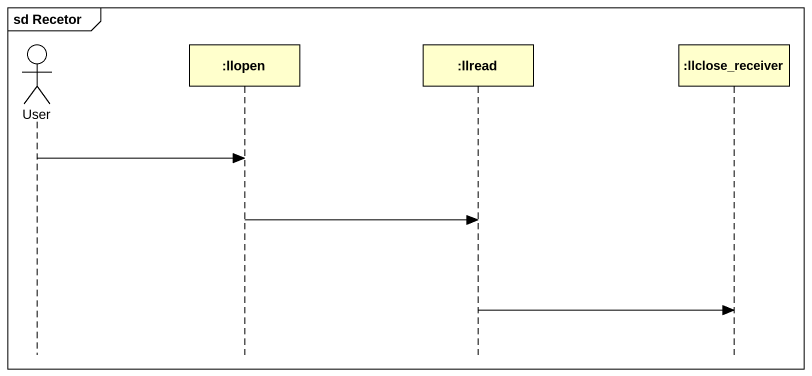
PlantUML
@startuml
mainframe sd Recetor
hide footbox
actor User
participant ":llopen" as llopen
participant ":llread" as llread
participant ":llclose_receiver" as llclose_receiver

User -> llopen
llopen -> llread
llread -> llclose_receiver
@enduml
